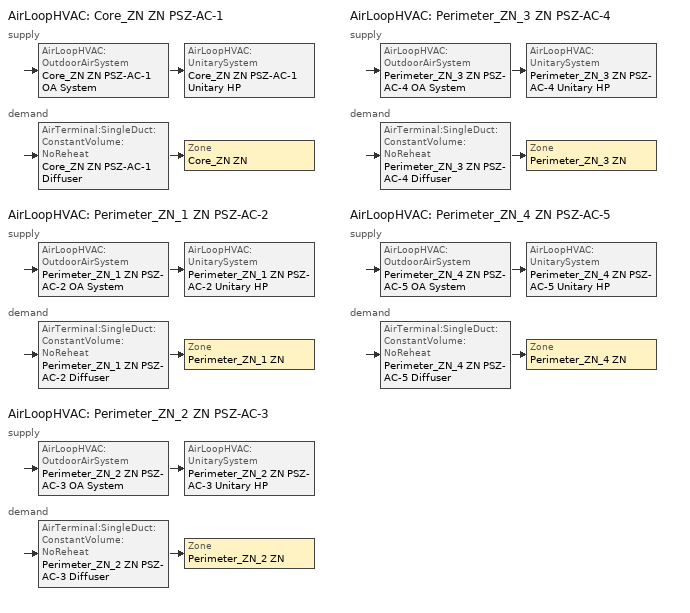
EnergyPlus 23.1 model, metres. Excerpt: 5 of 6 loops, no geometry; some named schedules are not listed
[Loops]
AirLoopHVAC 'Core_ZN ZN PSZ-AC-1'
 supply: AirLoopHVAC:OutdoorAirSystem 'Core_ZN ZN PSZ-AC-1 OA System' > AirLoopHVAC:UnitarySystem 'Core_ZN ZN PSZ-AC-1 Unitary HP'
 demand: AirTerminal:SingleDuct:ConstantVolume:NoReheat 'Core_ZN ZN PSZ-AC-1 Diffuser' > Zone 'Core_ZN ZN'
AirLoopHVAC 'Perimeter_ZN_1 ZN PSZ-AC-2'
 supply: AirLoopHVAC:OutdoorAirSystem 'Perimeter_ZN_1 ZN PSZ-AC-2 OA System' > AirLoopHVAC:UnitarySystem 'Perimeter_ZN_1 ZN PSZ-AC-2 Unitary HP'
 demand: AirTerminal:SingleDuct:ConstantVolume:NoReheat 'Perimeter_ZN_1 ZN PSZ-AC-2 Diffuser' > Zone 'Perimeter_ZN_1 ZN'
AirLoopHVAC 'Perimeter_ZN_2 ZN PSZ-AC-3'
 supply: AirLoopHVAC:OutdoorAirSystem 'Perimeter_ZN_2 ZN PSZ-AC-3 OA System' > AirLoopHVAC:UnitarySystem 'Perimeter_ZN_2 ZN PSZ-AC-3 Unitary HP'
 demand: AirTerminal:SingleDuct:ConstantVolume:NoReheat 'Perimeter_ZN_2 ZN PSZ-AC-3 Diffuser' > Zone 'Perimeter_ZN_2 ZN'
AirLoopHVAC 'Perimeter_ZN_3 ZN PSZ-AC-4'
 supply: AirLoopHVAC:OutdoorAirSystem 'Perimeter_ZN_3 ZN PSZ-AC-4 OA System' > AirLoopHVAC:UnitarySystem 'Perimeter_ZN_3 ZN PSZ-AC-4 Unitary HP'
 demand: AirTerminal:SingleDuct:ConstantVolume:NoReheat 'Perimeter_ZN_3 ZN PSZ-AC-4 Diffuser' > Zone 'Perimeter_ZN_3 ZN'
AirLoopHVAC 'Perimeter_ZN_4 ZN PSZ-AC-5'
 supply: AirLoopHVAC:OutdoorAirSystem 'Perimeter_ZN_4 ZN PSZ-AC-5 OA System' > AirLoopHVAC:UnitarySystem 'Perimeter_ZN_4 ZN PSZ-AC-5 Unitary HP'
 demand: AirTerminal:SingleDuct:ConstantVolume:NoReheat 'Perimeter_ZN_4 ZN PSZ-AC-5 Diffuser' > Zone 'Perimeter_ZN_4 ZN'
[ZoneControl:Thermostat] Temperature Difference Between Cutout And Setpoint {deltaC}=0
Name | Zone or ZoneList | Control Type Schedule | Control 1
Core_ZN ZN Thermostat | Core_ZN ZN | Core_ZN ZN Thermostat Schedule | Office WholeBuilding - Sm Office Thermostat 1
Perimeter_ZN_1 ZN Thermostat | Perimeter_ZN_1 ZN | Perimeter_ZN_1 ZN Thermostat Schedule | Office WholeBuilding - Sm Office Thermostat 2
Perimeter_ZN_2 ZN Thermostat | Perimeter_ZN_2 ZN | Perimeter_ZN_2 ZN Thermostat Schedule | Office WholeBuilding - Sm Office Thermostat 3
Perimeter_ZN_3 ZN Thermostat | Perimeter_ZN_3 ZN | Perimeter_ZN_3 ZN Thermostat Schedule | Office WholeBuilding - Sm Office Thermostat 4
Perimeter_ZN_4 ZN Thermostat | Perimeter_ZN_4 ZN | Perimeter_ZN_4 ZN Thermostat Schedule | Office WholeBuilding - Sm Office Thermostat 5
[ThermostatSetpoint:DualSetpoint] Heating Setpoint Temperature Schedule=OfficeSmall HTGSETP_SCH_NO_OPTIMUM; Cooling Setpoint Temperature Schedule=OfficeSmall CLGSETP_SCH_NO_OPTIMUM
Office WholeBuilding - Sm Office Thermostat 1; Office WholeBuilding - Sm Office Thermostat 2; Office WholeBuilding - Sm Office Thermostat 3; Office WholeBuilding - Sm Office Thermostat 4; Office WholeBuilding - Sm Office Thermostat 5
[AirTerminal:SingleDuct:ConstantVolume:NoReheat] Availability Schedule=Always On Discrete; Maximum Air Flow Rate {m3/s}=AutoSize
Core_ZN ZN PSZ-AC-1 Diffuser; Perimeter_ZN_1 ZN PSZ-AC-2 Diffuser; Perimeter_ZN_2 ZN PSZ-AC-3 Diffuser; Perimeter_ZN_3 ZN PSZ-AC-4 Diffuser; Perimeter_ZN_4 ZN PSZ-AC-5 Diffuser
[Zone equipment]
Core_ZN ZN: Core_ZN ZN PSZ-AC-1 Diffuser
Perimeter_ZN_1 ZN: Perimeter_ZN_1 ZN PSZ-AC-2 Diffuser
Perimeter_ZN_2 ZN: Perimeter_ZN_2 ZN PSZ-AC-3 Diffuser
Perimeter_ZN_3 ZN: Perimeter_ZN_3 ZN PSZ-AC-4 Diffuser
Perimeter_ZN_4 ZN: Perimeter_ZN_4 ZN PSZ-AC-5 Diffuser
[Sizing:Zone] Zone Cooling Design Supply Air Temperature Input Method=SupplyAirTemperature; Zone Cooling Design Supply Air Temperature {C}=12.7778; Zone Cooling Design Supply Air Temperature Difference {deltaC}=11.11; Zone Heating Design Supply Air Temperature Input Method=SupplyAirTemperature; Zone Heating Design Supply Air Temperature {C}=50; Zone Heating Design Supply Air Temperature Difference {deltaC}=11.11; Zone Cooling Design Supply Air Humidity Ratio {kgWater/kgDryAir}=0.0085; Zone Heating Design Supply Air Humidity Ratio {kgWater/kgDryAir}=0.008; Cooling Design Air Flow Method=DesignDay; Cooling Design Air Flow Rate {m3/s}=0; Cooling Minimum Air Flow per Zone Floor Area {m3/s-m2}=0.000762; Cooling Minimum Air Flow {m3/s}=0; Cooling Minimum Air Flow Fraction=0; Heating Design Air Flow Method=DesignDay; Heating Design Air Flow Rate {m3/s}=0; Heating Maximum Air Flow per Zone Floor Area {m3/s-m2}=0.002032; Heating Maximum Air Flow {m3/s}=0.141576; Heating Maximum Air Flow Fraction=0.3; Account for Dedicated Outdoor Air System=No; Zone Load Sizing Method=Sensible Load Only No Latent Load; Zone Latent Cooling Design Supply Air Humidity Ratio Input Method=HumidityRatioDifference; Zone Cooling Design Supply Air Humidity Ratio Difference {kgWater/kgDryAir}=0.005; Zone Latent Heating Design Supply Air Humidity Ratio Input Method=HumidityRatioDifference; Zone Humidification Design Supply Air Humidity Ratio Difference {kgWater/kgDryAir}=0.005
Name | Design Specification Outdoor Air Object
Core_ZN ZN | Core_ZN ZN DSOA Space List
Perimeter_ZN_1 ZN | Perimeter_ZN_1 ZN DSOA Space List
Perimeter_ZN_2 ZN | Perimeter_ZN_2 ZN DSOA Space List
Perimeter_ZN_3 ZN | Perimeter_ZN_3 ZN DSOA Space List
Perimeter_ZN_4 ZN | Perimeter_ZN_4 ZN DSOA Space List
[Controller:MechanicalVentilation] Availability Schedule=OfficeSmall MinOA_MotorizedDamper_Sched; Demand Controlled Ventilation=Yes; System Outdoor Air Method=ZoneSum; Design Specification Outdoor Air Object Name 1=Office WholeBuilding - Sm Office Ventilation
Name | Zone or ZoneList Name 1
Controller Mechanical Ventilation 5 | Core_ZN ZN
Controller Mechanical Ventilation 1 | Perimeter_ZN_1 ZN
Controller Mechanical Ventilation 2 | Perimeter_ZN_2 ZN
Controller Mechanical Ventilation 3 | Perimeter_ZN_3 ZN
Controller Mechanical Ventilation 4 | Perimeter_ZN_4 ZN
[DesignSpecification:OutdoorAir]
Office WholeBuilding - Sm Office Ventilation: Outdoor Air Method=Sum; Outdoor Air Flow per Person {m3/s-person}=0; Outdoor Air Flow per Zone Floor Area {m3/s-m2}=0.0004318; Outdoor Air Flow per Zone {m3/s}=0; Outdoor Air Flow Air Changes per Hour {1/hr}=0
[DesignSpecification:OutdoorAir:SpaceList] Space Design Specification Outdoor Air Object Name 1=Office WholeBuilding - Sm Office Ventilation
Name | Space Name 1
Core_ZN ZN DSOA Space List | Core_ZN
Perimeter_ZN_1 ZN DSOA Space List | Perimeter_ZN_1
Perimeter_ZN_2 ZN DSOA Space List | Perimeter_ZN_2
Perimeter_ZN_3 ZN DSOA Space List | Perimeter_ZN_3
Perimeter_ZN_4 ZN DSOA Space List | Perimeter_ZN_4
[AirLoopHVAC] Design Supply Air Flow Rate {m3/s}=AutoSize; Design Return Air Flow Fraction of Supply Air Flow=1
Core_ZN ZN PSZ-AC-1; Perimeter_ZN_1 ZN PSZ-AC-2; Perimeter_ZN_2 ZN PSZ-AC-3; Perimeter_ZN_3 ZN PSZ-AC-4; Perimeter_ZN_4 ZN PSZ-AC-5
[Sizing:System] Type of Load to Size On=Sensible; Design Outdoor Air Flow Rate {m3/s}=Autosize; Central Heating Maximum System Air Flow Ratio=1; Preheat Design Temperature {C}=7.22222; Preheat Design Humidity Ratio {kgWater/kgDryAir}=0.008; Precool Design Temperature {C}=12.7778; Precool Design Humidity Ratio {kgWater/kgDryAir}=0.008; Central Cooling Design Supply Air Temperature {C}=12.7778; Central Heating Design Supply Air Temperature {C}=50; Type of Zone Sum to Use=Coincident; 100% Outdoor Air in Cooling=No; 100% Outdoor Air in Heating=No; Central Cooling Design Supply Air Humidity Ratio {kgWater/kgDryAir}=0.0085; Central Heating Design Supply Air Humidity Ratio {kgWater/kgDryAir}=0.008; Cooling Supply Air Flow Rate Method=DesignDay; Cooling Supply Air Flow Rate {m3/s}=0; Cooling Supply Air Flow Rate Per Floor Area {m3/s-m2}=0.00996765; Cooling Fraction of Autosized Cooling Supply Air Flow Rate=1; Cooling Supply Air Flow Rate Per Unit Cooling Capacity {m3/s-W}=3.94755e-05; Heating Supply Air Flow Rate Method=DesignDay; Heating Supply Air Flow Rate {m3/s}=0; Heating Supply Air Flow Rate Per Floor Area {m3/s-m2}=0.00996765; Heating Fraction of Autosized Heating Supply Air Flow Rate=1; Heating Fraction of Autosized Cooling Supply Air Flow Rate=1; Heating Supply Air Flow Rate Per Unit Heating Capacity {m3/s-W}=3.15882e-05; System Outdoor Air Method=ZoneSum; Zone Maximum Outdoor Air Fraction=1; Cooling Design Capacity Method=CoolingDesignCapacity; Cooling Design Capacity {W}=Autosize; Cooling Design Capacity Per Floor Area {W/m2}=234.7; Fraction of Autosized Cooling Design Capacity=1; Heating Design Capacity Method=HeatingDesignCapacity; Heating Design Capacity {W}=Autosize; Heating Design Capacity Per Floor Area {W/m2}=157; Fraction of Autosized Heating Design Capacity=1; Central Cooling Capacity Control Method=OnOff; Occupant Diversity=Autosize
Core_ZN ZN PSZ-AC-1; Perimeter_ZN_1 ZN PSZ-AC-2; Perimeter_ZN_2 ZN PSZ-AC-3; Perimeter_ZN_3 ZN PSZ-AC-4; Perimeter_ZN_4 ZN PSZ-AC-5
[Controller:OutdoorAir] Minimum Outdoor Air Flow Rate {m3/s}=0; Maximum Outdoor Air Flow Rate {m3/s}=Autosize; Economizer Control Type=NoEconomizer; Economizer Control Action Type=ModulateFlow; Economizer Maximum Limit Dry-Bulb Temperature {C}=28; Economizer Maximum Limit Enthalpy {J/kg}=64000; Lockout Type=LockoutWithHeating; Minimum Limit Type=FixedMinimum; Minimum Outdoor Air Schedule=OfficeSmall MinOA_MotorizedDamper_Sched; High Humidity Control=No; Control High Indoor Humidity Based on Outdoor Humidity Ratio=Yes; Heat Recovery Bypass Control Type=BypassWhenWithinEconomizerLimits
Name | Maximum Fraction of Outdoor Air Schedule | Mechanical Ventilation Controller
Core_ZN ZN PSZ-AC-1 OA System Controller | CoreZNZNPSZAC1maxOASch | Controller Mechanical Ventilation 5
Perimeter_ZN_1 ZN PSZ-AC-2 OA System Controller | PerimeterZN1ZNPSZAC2maxOASch | Controller Mechanical Ventilation 1
Perimeter_ZN_2 ZN PSZ-AC-3 OA System Controller | PerimeterZN2ZNPSZAC3maxOASch | Controller Mechanical Ventilation 2
Perimeter_ZN_3 ZN PSZ-AC-4 OA System Controller | PerimeterZN3ZNPSZAC4maxOASch | Controller Mechanical Ventilation 3
Perimeter_ZN_4 ZN PSZ-AC-5 OA System Controller | PerimeterZN4ZNPSZAC5maxOASch | Controller Mechanical Ventilation 4
[SetpointManager:MixedAir] Control Variable=Temperature
Name | Setpoint Node or NodeList
Core_ZN ZN PSZ-AC-1 Mixed Air Node OS Default SPM | Core_ZN ZN PSZ-AC-1 Mixed Air Node
Perimeter_ZN_1 ZN PSZ-AC-2 Mixed Air Node OS Default SPM | Perimeter_ZN_1 ZN PSZ-AC-2 Mixed Air Node
Perimeter_ZN_2 ZN PSZ-AC-3 Mixed Air Node OS Default SPM | Perimeter_ZN_2 ZN PSZ-AC-3 Mixed Air Node
Perimeter_ZN_3 ZN PSZ-AC-4 Mixed Air Node OS Default SPM | Perimeter_ZN_3 ZN PSZ-AC-4 Mixed Air Node
Perimeter_ZN_4 ZN PSZ-AC-5 Mixed Air Node OS Default SPM | Perimeter_ZN_4 ZN PSZ-AC-5 Mixed Air Node
[AirLoopHVAC:UnitarySystem] Control Type=Load; Dehumidification Control Type=None; Availability Schedule=OfficeSmall HVACOperationSchd; Fan Placement=BlowThrough; Supply Air Fan Operating Mode Schedule=OfficeSmall HVACOperationSchd; DX Heating Coil Sizing Ratio=1; Use DOAS DX Cooling Coil=No; Minimum Supply Air Temperature {C}=2; Latent Load Control=SensibleOnlyLoadControl; Cooling Supply Air Flow Rate {m3/s}=Autosize; Heating Supply Air Flow Rate {m3/s}=Autosize; No Load Supply Air Flow Rate {m3/s}=Autosize; Maximum Supply Air Temperature {C}=80; Maximum Outdoor Dry-Bulb Temperature for Supplemental Heater Operation {C}=4.44444; Maximum Cycling Rate {cycles/hr}=2.5; Heat Pump Time Constant {s}=60; Fraction of On-Cycle Power Use=0.01; Heat Pump Fan Delay Time {s}=60; Ancillary On-Cycle Electric Power {W}=0; Ancillary Off-Cycle Electric Power {W}=0
Name | Controlling Zone or Thermostat Location | Supply Fan | Heating Coil | Cooling Coil | Supplemental Heating Coil
Core_ZN ZN PSZ-AC-1 Unitary HP | Core_ZN ZN | Core_ZN ZN PSZ-AC-1 Fan | Core_ZN ZN HP Htg Coil 27 Clg kBtu/hr 7.7HSPF | Core_ZN ZN PSZ-AC-1 1spd DX HP Clg Coil 27kBtu/hr 13.0SEER | Core_ZN ZN PSZ-AC-1 Gas Backup Htg Coil 27kBtu/hr 0.8 Thermal Eff
Perimeter_ZN_1 ZN PSZ-AC-2 Unitary HP | Perimeter_ZN_1 ZN | Perimeter_ZN_1 ZN PSZ-AC-2 Fan | Perimeter_ZN_1 ZN HP Htg Coil 27 Clg kBtu/hr 7.7HSPF | Perimeter_ZN_1 ZN PSZ-AC-2 1spd DX HP Clg Coil 27kBtu/hr 13.0SEER | Perimeter_ZN_1 ZN PSZ-AC-2 Gas Backup Htg Coil 27kBtu/hr 0.8 Thermal Eff
Perimeter_ZN_2 ZN PSZ-AC-3 Unitary HP | Perimeter_ZN_2 ZN | Perimeter_ZN_2 ZN PSZ-AC-3 Fan | Perimeter_ZN_2 ZN HP Htg Coil 21 Clg kBtu/hr 7.7HSPF | Perimeter_ZN_2 ZN PSZ-AC-3 1spd DX HP Clg Coil 21kBtu/hr 13.0SEER | Perimeter_ZN_2 ZN PSZ-AC-3 Gas Backup Htg Coil 21kBtu/hr 0.8 Thermal Eff
Perimeter_ZN_3 ZN PSZ-AC-4 Unitary HP | Perimeter_ZN_3 ZN | Perimeter_ZN_3 ZN PSZ-AC-4 Fan | Perimeter_ZN_3 ZN HP Htg Coil 23 Clg kBtu/hr 7.7HSPF | Perimeter_ZN_3 ZN PSZ-AC-4 1spd DX HP Clg Coil 23kBtu/hr 13.0SEER | Perimeter_ZN_3 ZN PSZ-AC-4 Gas Backup Htg Coil 23kBtu/hr 0.8 Thermal Eff
Perimeter_ZN_4 ZN PSZ-AC-5 Unitary HP | Perimeter_ZN_4 ZN | Perimeter_ZN_4 ZN PSZ-AC-5 Fan | Perimeter_ZN_4 ZN HP Htg Coil 24 Clg kBtu/hr 7.7HSPF | Perimeter_ZN_4 ZN PSZ-AC-5 1spd DX HP Clg Coil 24kBtu/hr 13.0SEER | Perimeter_ZN_4 ZN PSZ-AC-5 Gas Backup Htg Coil 24kBtu/hr 0.8 Thermal Eff
[Fan:OnOff] Availability Schedule=Always On Discrete; Fan Total Efficiency=0.55575; Pressure Rise {Pa}=622.722; Maximum Flow Rate {m3/s}=Autosize; Motor Efficiency=0.855; Motor In Airstream Fraction=1
Name | Fan Power Ratio Function of Speed Ratio Curve | Fan Efficiency Ratio Function of Speed Ratio Curve
Core_ZN ZN PSZ-AC-1 Fan | Fan On Off Power Curve 4 | Fan On Off Efficiency Curve 4
Perimeter_ZN_1 ZN PSZ-AC-2 Fan | Fan On Off Power Curve | Fan On Off Efficiency Curve
Perimeter_ZN_2 ZN PSZ-AC-3 Fan | Fan On Off Power Curve 1 | Fan On Off Efficiency Curve 1
Perimeter_ZN_3 ZN PSZ-AC-4 Fan | Fan On Off Power Curve 2 | Fan On Off Efficiency Curve 2
Perimeter_ZN_4 ZN PSZ-AC-5 Fan | Fan On Off Power Curve 3 | Fan On Off Efficiency Curve 3
[Coil:Heating:DX:SingleSpeed] Availability Schedule=Always On Discrete; Gross Rated Heating Capacity {W}=Autosize; Gross Rated Heating COP {W/W}=3.292135; Rated Air Flow Rate {m3/s}=Autosize; Rated Supply Fan Power Per Volume Flow Rate 2017 {W/(m3/s)}=773.3; Rated Supply Fan Power Per Volume Flow Rate 2023 {W/(m3/s)}=934.4; Heating Capacity Function of Temperature Curve=DXHEAT-NECB2011-REF-CAPFT; Heating Capacity Function of Flow Fraction Curve=DXHEAT-NECB2011-REF-CAPFFLOW; Energy Input Ratio Function of Temperature Curve=DXHEAT-NECB2011-REF-EIRFT; Energy Input Ratio Function of Flow Fraction Curve=DXHEAT-NECB2011-REF-EIRFFLOW; Part Load Fraction Correlation Curve=DXHEAT-NECB2011-REF-PLFFPLR; Minimum Outdoor Dry-Bulb Temperature for Compressor Operation {C}=-12.2; Maximum Outdoor Dry-Bulb Temperature for Defrost Operation {C}=1.67; Crankcase Heater Capacity {W}=50; Maximum Outdoor Dry-Bulb Temperature for Crankcase Heater Operation {C}=4.4; Defrost Strategy=ReverseCycle; Defrost Control=OnDemand; Defrost Time Period Fraction=0.058333; Resistive Defrost Heater Capacity {W}=2000
Name | Defrost Energy Input Ratio Function of Temperature Curve
Core_ZN ZN HP Htg Coil 27 Clg kBtu/hr 7.7HSPF | Core_ZN ZN HP Htg Coil Defrost EIR Func of Temp Curve 1
Perimeter_ZN_1 ZN HP Htg Coil 27 Clg kBtu/hr 7.7HSPF | Perimeter_ZN_1 ZN HP Htg Coil Defrost EIR Func of Temp Curve 1
Perimeter_ZN_2 ZN HP Htg Coil 21 Clg kBtu/hr 7.7HSPF | Perimeter_ZN_2 ZN HP Htg Coil Defrost EIR Func of Temp Curve 1
Perimeter_ZN_3 ZN HP Htg Coil 23 Clg kBtu/hr 7.7HSPF | Perimeter_ZN_3 ZN HP Htg Coil Defrost EIR Func of Temp Curve 1
Perimeter_ZN_4 ZN HP Htg Coil 24 Clg kBtu/hr 7.7HSPF | Perimeter_ZN_4 ZN HP Htg Coil Defrost EIR Func of Temp Curve 1
[Coil:Cooling:DX:SingleSpeed] Availability Schedule=Always On Discrete; Gross Rated Total Cooling Capacity {W}=Autosize; Gross Rated Sensible Heat Ratio=Autosize; Gross Rated Cooling COP {W/W}=3.91157; Rated Air Flow Rate {m3/s}=Autosize; Rated Evaporator Fan Power Per Volume Flow Rate 2017 {W/(m3/s)}=773.3; Rated Evaporator Fan Power Per Volume Flow Rate 2023 {W/(m3/s)}=934.4; Total Cooling Capacity Function of Temperature Curve=PSZ-Fine Storage DX Coil Cap-FT; Total Cooling Capacity Function of Flow Fraction Curve=DX Coil Cap-FF; Energy Input Ratio Function of Temperature Curve=PSZ-AC DX Coil EIR-FT; Energy Input Ratio Function of Flow Fraction Curve=Split DX Coil EIR-FF; Part Load Fraction Correlation Curve=HPACCOOLPLFFPLR; Minimum Outdoor Dry-Bulb Temperature for Compressor Operation {C}=-25; Nominal Time for Condensate Removal to Begin {s}=0; Ratio of Initial Moisture Evaporation Rate and Steady State Latent Capacity=0; Maximum Cycling Rate {cycles/hr}=0; Latent Capacity Time Constant {s}=0; Condenser Type=AirCooled; Evaporative Condenser Effectiveness=0.9; Evaporative Condenser Air Flow Rate {m3/s}=Autosize; Evaporative Condenser Pump Rated Power Consumption {W}=Autosize; Crankcase Heater Capacity {W}=0; Maximum Outdoor Dry-Bulb Temperature for Crankcase Heater Operation {C}=10; Basin Heater Capacity {W/K}=0; Basin Heater Setpoint Temperature {C}=2
Core_ZN ZN PSZ-AC-1 1spd DX HP Clg Coil 27kBtu/hr 13.0SEER; Perimeter_ZN_1 ZN PSZ-AC-2 1spd DX HP Clg Coil 27kBtu/hr 13.0SEER; Perimeter_ZN_2 ZN PSZ-AC-3 1spd DX HP Clg Coil 21kBtu/hr 13.0SEER; Perimeter_ZN_3 ZN PSZ-AC-4 1spd DX HP Clg Coil 23kBtu/hr 13.0SEER; Perimeter_ZN_4 ZN PSZ-AC-5 1spd DX HP Clg Coil 24kBtu/hr 13.0SEER
[Coil:Heating:Fuel] Availability Schedule=Always On Discrete; Fuel Type=NaturalGas; Burner Efficiency=0.8; Nominal Capacity {W}=AutoSize; Parasitic Electric Load {W}=0; Parasitic Fuel Load {W}=0
Core_ZN ZN PSZ-AC-1 Gas Backup Htg Coil 27kBtu/hr 0.8 Thermal Eff; Perimeter_ZN_1 ZN PSZ-AC-2 Gas Backup Htg Coil 27kBtu/hr 0.8 Thermal Eff; Perimeter_ZN_2 ZN PSZ-AC-3 Gas Backup Htg Coil 21kBtu/hr 0.8 Thermal Eff; Perimeter_ZN_3 ZN PSZ-AC-4 Gas Backup Htg Coil 23kBtu/hr 0.8 Thermal Eff; Perimeter_ZN_4 ZN PSZ-AC-5 Gas Backup Htg Coil 24kBtu/hr 0.8 Thermal Eff
[SetpointManager:SingleZone:Reheat] Control Variable=Temperature; Minimum Supply Air Temperature {C}=12.7778; Maximum Supply Air Temperature {C}=50
Name | Control Zone | Setpoint Node or NodeList
Core_ZN ZN Setpoint Manager SZ Reheat | Core_ZN ZN | Core_ZN ZN PSZ-AC-1 Supply Outlet Node
Perimeter_ZN_1 ZN Setpoint Manager SZ Reheat | Perimeter_ZN_1 ZN | Perimeter_ZN_1 ZN PSZ-AC-2 Supply Outlet Node
Perimeter_ZN_2 ZN Setpoint Manager SZ Reheat | Perimeter_ZN_2 ZN | Perimeter_ZN_2 ZN PSZ-AC-3 Supply Outlet Node
Perimeter_ZN_3 ZN Setpoint Manager SZ Reheat | Perimeter_ZN_3 ZN | Perimeter_ZN_3 ZN PSZ-AC-4 Supply Outlet Node
Perimeter_ZN_4 ZN Setpoint Manager SZ Reheat | Perimeter_ZN_4 ZN | Perimeter_ZN_4 ZN PSZ-AC-5 Supply Outlet Node
[Schedule:Week:Daily]
OfficeSmall MinOA_MotorizedDamper_Sched Week Rule - Jan1-Dec31: OfficeSmall MinOA_MotorizedDamper_Sched Default, OfficeSmall MinOA_MotorizedDamper_Sched SmrDsn|Wkdy Day, OfficeSmall MinOA_MotorizedDamper_Sched SmrDsn|Wkdy Day, OfficeSmall MinOA_MotorizedDamper_Sched SmrDsn|Wkdy Day, OfficeSmall MinOA_MotorizedDamper_Sched SmrDsn|Wkdy Day, OfficeSmall MinOA_MotorizedDamper_Sched SmrDsn|Wkdy Day, OfficeSmall MinOA_MotorizedDamper_Sched Default, OfficeSmall MinOA_MotorizedDamper_Sched Default, OfficeSmall MinOA_MotorizedDamper_Sched Summer Design Day, OfficeSmall MinOA_MotorizedDamper_Sched Winter Design Day, OfficeSmall MinOA_MotorizedDamper_Sched Default, OfficeSmall MinOA_MotorizedDamper_Sched Default
[Schedule:Year]
OfficeSmall HTGSETP_SCH_NO_OPTIMUM: OfficeSmall HTGSETP_SCH_NO_OPTIMUM Week Rule - Jan1-Dec31, 1, 1, 12, 31
OfficeSmall CLGSETP_SCH_NO_OPTIMUM: OfficeSmall CLGSETP_SCH_NO_OPTIMUM Week Rule - Jan1-Dec31, 1, 1, 12, 31
OfficeSmall MinOA_MotorizedDamper_Sched: OfficeSmall MinOA_MotorizedDamper_Sched Week Rule - Jan1-Dec31, 1, 1, 12, 31
CoreZNZNPSZAC1maxOASch: CoreZNZNPSZAC1maxOASch Week Rule - Jan1-Dec31, 1, 1, 12, 31
OfficeSmall HVACOperationSchd: OfficeSmall HVACOperationSchd Week Rule - Jan1-Dec31, 1, 1, 12, 31
PerimeterZN1ZNPSZAC2maxOASch: PerimeterZN1ZNPSZAC2maxOASch Week Rule - Jan1-Dec31, 1, 1, 12, 31
PerimeterZN2ZNPSZAC3maxOASch: PerimeterZN2ZNPSZAC3maxOASch Week Rule - Jan1-Dec31, 1, 1, 12, 31
PerimeterZN3ZNPSZAC4maxOASch: PerimeterZN3ZNPSZAC4maxOASch Week Rule - Jan1-Dec31, 1, 1, 12, 31
PerimeterZN4ZNPSZAC5maxOASch: PerimeterZN4ZNPSZAC5maxOASch Week Rule - Jan1-Dec31, 1, 1, 12, 31
[Schedule:Compact]
Core_ZN ZN Thermostat Schedule; Perimeter_ZN_1 ZN Thermostat Schedule; Perimeter_ZN_2 ZN Thermostat Schedule; Perimeter_ZN_3 ZN Thermostat Schedule; Perimeter_ZN_4 ZN Thermostat Schedule: Through: 12/31, For: AllDays, Until: 24:00, 4
[Schedule:Constant]
Always On Discrete: Hourly Value=1
[Curve:Exponent] Coefficient1 Constant=1; Coefficient2 Constant=0; Coefficient3 Constant=0; Minimum Value of x {BasedOnField A2}=0; Maximum Value of x {BasedOnField A2}=1
Fan On Off Power Curve 4; Fan On Off Power Curve; Fan On Off Power Curve 1; Fan On Off Power Curve 2; Fan On Off Power Curve 3
[Curve:Cubic]
Name | Coefficient1 Constant | Coefficient2 x | Coefficient3 x**2 | Coefficient4 x**3 | Minimum Value of x {BasedOnField A2} | Maximum Value of x {BasedOnField A2}
Fan On Off Efficiency Curve 4; Fan On Off Efficiency Curve; Fan On Off Efficiency Curve 1; Fan On Off Efficiency Curve 2; Fan On Off Efficiency Curve 3 | 1 | 0 | 0 | 0 | 0 | 1
DXHEAT-NECB2011-REF-CAPFT | 0.729 | 0.0319 | 0.000136 | -8.75e-06 | -20 | 20
DXHEAT-NECB2011-REF-CAPFFLOW | 0.84 | 0.16 | 0 | 0 | 0.5 | 1.5
DXHEAT-NECB2011-REF-EIRFT | 1.2183 | -0.03612 | 0.00142 | -2.68e-05 | -20 | 20
DXHEAT-NECB2011-REF-PLFFPLR | 0.3696 | 2.3362 | -2.9577 | 1.2596 | 0.7 | 1
[Curve:Quadratic]
Name | Coefficient1 Constant | Coefficient2 x | Coefficient3 x**2 | Minimum Value of x {BasedOnField A2} | Maximum Value of x {BasedOnField A2}
DXHEAT-NECB2011-REF-EIRFFLOW | 1.3824 | -0.4336 | 0.0512 | 0 | 1
DX Coil Cap-FF | 0.8 | 0.2 | 0 | 0.5 | 1.5
Split DX Coil EIR-FF | 1.1552 | -0.1808 | 0.0256 | 0.5 | 1.5
HPACCOOLPLFFPLR | 0.85 | 0.15 | 0 | 0 | 1
[Curve:Biquadratic] Minimum Value of x {BasedOnField A2}=12.77778; Maximum Value of x {BasedOnField A2}=23.88889; Maximum Value of y {BasedOnField A3}=46.11111
Name | Coefficient1 Constant | Coefficient2 x | Coefficient3 x**2 | Coefficient4 y | Coefficient5 y**2 | Coefficient6 x*y | Minimum Value of y {BasedOnField A3}
Core_ZN ZN HP Htg Coil Defrost EIR Func of Temp Curve 1; Perimeter_ZN_1 ZN HP Htg Coil Defrost EIR Func of Temp Curve 1; Perimeter_ZN_2 ZN HP Htg Coil Defrost EIR Func of Temp Curve 1; Perimeter_ZN_3 ZN HP Htg Coil Defrost EIR Func of Temp Curve 1; Perimeter_ZN_4 ZN HP Htg Coil Defrost EIR Func of Temp Curve 1 | 0.297145 | 0.0430933 | -0.000748766 | 0.00597727 | 0.000482112 | -0.000956448 | 21.11111
PSZ-Fine Storage DX Coil Cap-FT | 0.942588 | 0.00954335 | 0.00068377 | -0.0110427 | 5.249e-06 | -9.72e-06 | 23.88889
PSZ-AC DX Coil EIR-FT | 0.342414 | 0.034885 | -0.0006237 | 0.00497722 | 0.000437951 | -0.000728028 | 23.88889
